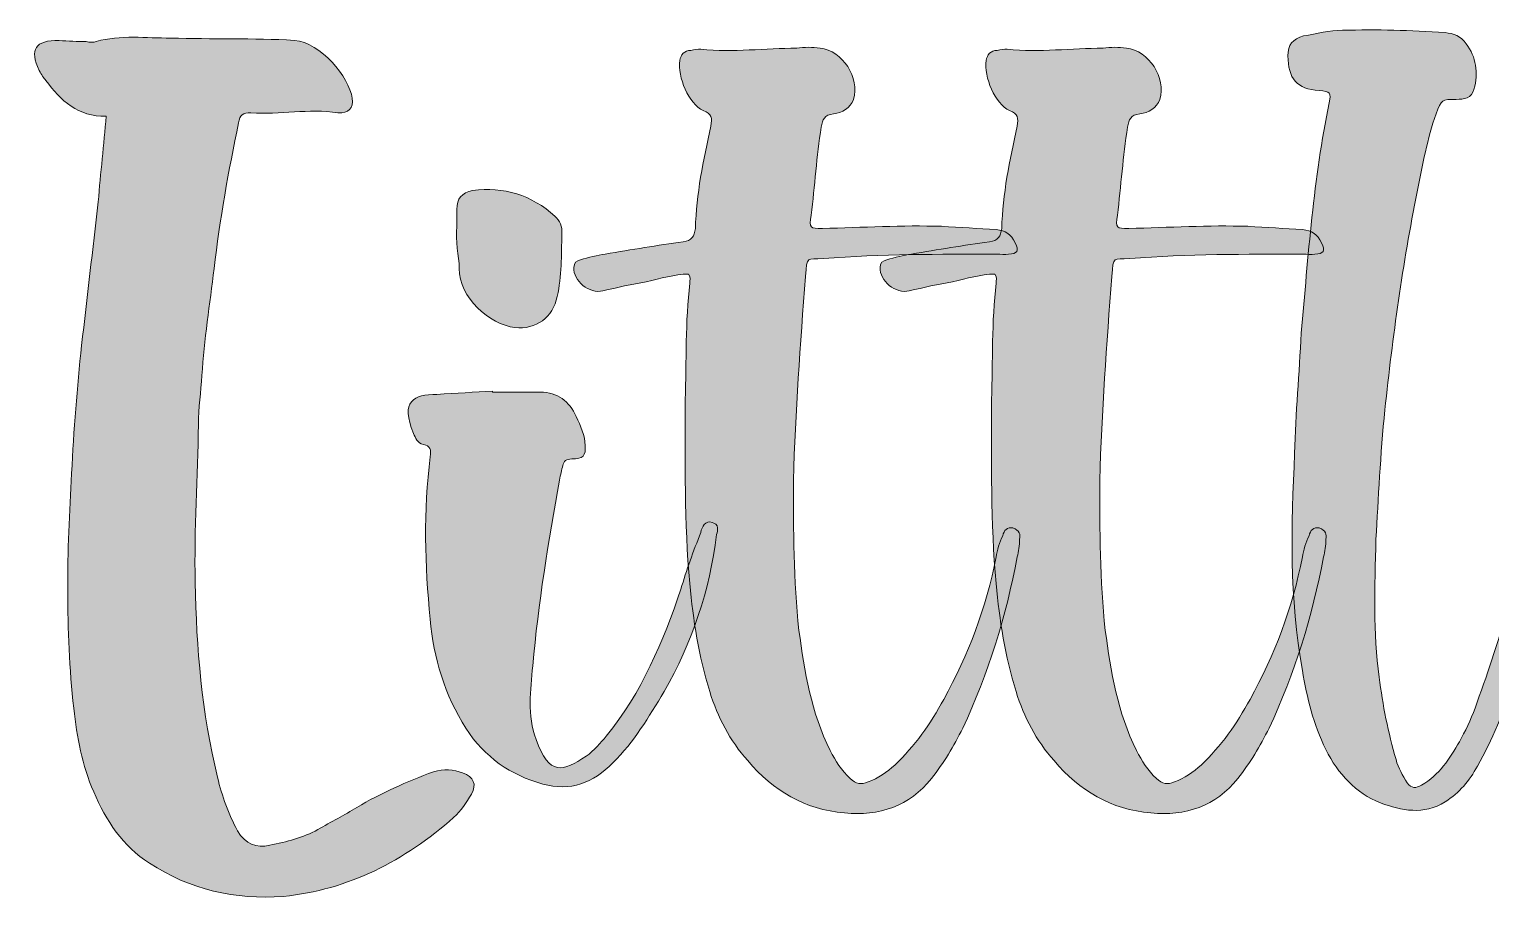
# Model space of a CAD drawing. Header units: inches. Extents: x 157 to 923, y -881 to -199.
# Drawn here: x 169.7 to 576, y -440.9 to -198.8 of the extents above; entities that cross this region are included whole.
import ezdxf

# ---------------------------------------------------------------- set-up
doc = ezdxf.new("R2010")
doc.units = ezdxf.units.IN
doc.header["$MEASUREMENT"] = 0
doc.layers.add('Layer 1', color=7, linetype='Continuous')

# ---------------------------------------------------------------- blocks, each defined once
blk = doc.blocks.new('block 4')
at = {"layer": 'Layer 1', "true_color": 0xffffff}
h = blk.add_hatch(color=7, dxfattribs=at)
h.dxf.hatch_style = 2
edge = h.paths.add_edge_path()
edge.add_spline(control_points=[(545.05, -379), (545.97, -386.74), (547.52, -394.48), (549.69, -401.92), (550.31, -404.39), (551.55, -406.25), (552.79, -408.42), (554.03, -409.97), (555.26, -409.97), (556.81, -409.04), (561.77, -406.25), (564.56, -401.6), (567.34, -396.96), (568.89, -394.17), (570.44, -390.77), (571.68, -387.67), (574.77, -378.69), (578.18, -369.71), (580.35, -360.42), (581.9, -353.3), (583.45, -345.86), (586.85, -339.36), (587.47, -338.12), (587.47, -336.26), (589.64, -336.88), (591.81, -337.19), (591.5, -339.05), (591.5, -340.6), (591.19, -345.86), (590.26, -351.13), (589.02, -356.39), (585.3, -372.8), (580.66, -388.91), (572.3, -403.77), (570.13, -407.8), (567.34, -411.21), (563.32, -413.68), (557.43, -417.4), (551.24, -416.16), (545.35, -413.99), (538.54, -411.21), (533.59, -405.94), (530.18, -399.13), (526.77, -392.01), (524.92, -384.88), (523.68, -377.14), (519.96, -357.01), (520.58, -336.88), (521.51, -316.75), (521.82, -305.6), (522.75, -294.45), (523.37, -283.31), (525.23, -261.94), (526.77, -240.26), (531.11, -219.2), (531.73, -216.41), (531.42, -216.1), (528.32, -215.79), (522.13, -215.49), (519.65, -212.39), (519.65, -206.19), (519.65, -203.1), (520.89, -201.55), (523.99, -200.62), (527.7, -200), (531.11, -199.07), (534.83, -199.07), (544.43, -198.76), (553.72, -199.07), (563.32, -199.69), (565.79, -200), (567.65, -200.62), (569.2, -202.79), (571.99, -206.5), (572.61, -210.84), (571.37, -215.49), (570.75, -217.96), (568.58, -218.27), (566.41, -218.27), (562.39, -218.27), (562.39, -218.27), (560.84, -222.3), (558.36, -229.11), (557.12, -236.54), (555.58, -243.98), (551.55, -264.11), (548.76, -284.24), (546.59, -304.67), (545.35, -317.06), (544.74, -329.45), (544.12, -340.6), (543.81, -354.22), (543.19, -366.61), (545.05, -379)], knot_values=[0, 0, 0, 0, 1, 1, 1, 2, 2, 2, 3, 3, 3, 4, 4, 4, 5, 5, 5, 6, 6, 6, 7, 7, 7, 8, 8, 8, 9, 9, 9, 10, 10, 10, 11, 11, 11, 12, 12, 12, 13, 13, 13, 14, 14, 14, 15, 15, 15, 16, 16, 16, 17, 17, 17, 18, 18, 18, 19, 19, 19, 20, 20, 20, 21, 21, 21, 22, 22, 22, 23, 23, 23, 24, 24, 24, 25, 25, 25, 26, 26, 26, 27, 27, 27, 28, 28, 28, 29, 29, 29, 30, 30, 30, 31, 31, 31, 31], degree=3, periodic=1)
h = blk.add_hatch(color=7, dxfattribs=at)
h.dxf.hatch_style = 2
edge = h.paths.add_edge_path()
edge.add_spline(control_points=[(174.38, -213.01), (173.76, -212.39), (173.14, -211.46), (172.52, -210.22), (169.73, -204.34), (171.28, -201.86), (178.09, -201.86), (180.57, -202.17), (183.05, -202.17), (185.52, -202.17), (186.45, -202.48), (187.69, -202.48), (188.31, -202.17), (195.12, -200.31), (202.25, -201.24), (209.06, -201.24), (220.52, -201.55), (231.98, -201.24), (243.43, -201.86), (250.87, -202.48), (258.61, -212.08), (259.54, -217.96), (259.85, -220.75), (258.61, -222.3), (255.51, -221.99), (247.46, -220.75), (239.41, -222.61), (231.36, -221.99), (229.19, -221.99), (228.26, -222.61), (227.95, -224.78), (225.16, -238.09), (222.69, -251.72), (221.14, -265.34), (219.9, -275.25), (218.35, -285.16), (217.73, -295.07), (217.42, -299.72), (216.8, -304.05), (216.8, -308.7), (216.49, -323.25), (215.56, -337.81), (215.87, -352.68), (216.18, -370.95), (217.73, -388.91), (222.07, -406.87), (223.31, -412.13), (225.16, -417.09), (227.64, -421.74), (229.81, -425.45), (232.9, -426.69), (236.62, -425.76), (241.27, -424.83), (245.91, -423.59), (249.94, -421.42), (253.66, -419.26), (257.37, -417.4), (260.78, -415.23), (267.59, -411.21), (274.71, -408.11), (282.14, -405.32), (284.93, -404.39), (287.72, -404.7), (290.2, -405.63), (293.29, -406.87), (294.22, -408.73), (292.67, -411.51), (291.13, -413.99), (289.89, -416.16), (287.72, -418.02), (274.09, -430.1), (258.61, -438.15), (240.34, -440.01), (227.02, -440.94), (214.32, -438.15), (203.17, -430.71), (195.74, -426.07), (191.1, -418.95), (187.69, -410.89), (184.29, -403.46), (183.05, -395.72), (182.12, -387.67), (179.64, -365.68), (180.26, -344), (181.5, -322.33), (182.12, -310.25), (183.05, -298.48), (184.29, -286.71), (185.83, -273.4), (187.38, -260.08), (188.93, -246.76), (189.55, -238.71), (190.48, -230.97), (191.1, -222.92), (183.35, -223.23), (178.4, -218.58), (174.38, -213.01)], knot_values=[0, 0, 0, 0, 1, 1, 1, 2, 2, 2, 3, 3, 3, 4, 4, 4, 5, 5, 5, 6, 6, 6, 7, 7, 7, 8, 8, 8, 9, 9, 9, 10, 10, 10, 11, 11, 11, 12, 12, 12, 13, 13, 13, 14, 14, 14, 15, 15, 15, 16, 16, 16, 17, 17, 17, 18, 18, 18, 19, 19, 19, 20, 20, 20, 21, 21, 21, 22, 22, 22, 23, 23, 23, 24, 24, 24, 25, 25, 25, 26, 26, 26, 27, 27, 27, 28, 28, 28, 29, 29, 29, 30, 30, 30, 31, 31, 31, 32, 32, 32, 32], degree=3, periodic=1)
h = blk.add_hatch(color=7, dxfattribs=at)
h.dxf.hatch_style = 2
edge = h.paths.add_edge_path()
edge.add_spline(control_points=[(341.28, -269.06), (337.26, -269.68), (333.23, -270.61), (329.21, -271.54), (325.49, -272.47), (320.84, -268.75), (321.15, -265.04), (321.15, -263.8), (321.77, -263.18), (323.01, -262.87), (325.18, -262.25), (327.66, -261.63), (329.83, -261.32), (337.26, -260.08), (344.38, -258.84), (351.5, -257.91), (353.98, -257.6), (354.6, -256.36), (354.91, -254.2), (355.22, -244.6), (357.08, -235.31), (359.25, -225.7), (359.56, -223.54), (359.56, -222.3), (357.08, -221.37), (353.05, -219.51), (349.95, -212.08), (350.57, -207.43), (350.88, -205.88), (351.81, -204.65), (353.67, -204.65), (354.6, -204.34), (355.53, -204.34), (356.46, -204.34), (365.44, -205.26), (374.42, -204.03), (383.09, -204.03), (385.26, -203.72), (387.43, -203.72), (389.59, -204.03), (395.79, -204.65), (400.74, -212.39), (398.89, -218.27), (397.96, -220.75), (395.79, -221.99), (393.31, -222.3), (390.83, -222.61), (390.21, -223.85), (389.9, -226.01), (388.66, -234.07), (388.05, -242.43), (387.12, -250.48), (386.5, -254.2), (386.81, -254.2), (390.21, -254.2), (401.36, -253.89), (412.51, -253.27), (423.35, -253.58), (428.62, -253.89), (433.57, -254.2), (438.53, -254.51), (441, -254.81), (442.86, -255.74), (443.79, -258.22), (445.03, -260.39), (444.41, -261.32), (441.93, -261.32), (441, -261.63), (439.76, -261.32), (438.83, -261.32), (422.73, -261.32), (406.63, -261.32), (390.52, -262.56), (385.88, -262.87), (385.88, -261.63), (385.57, -267.51), (384.02, -286.4), (382.78, -305.29), (382.16, -324.18), (382.16, -338.12), (382.16, -352.06), (383.71, -365.99), (385.26, -377.45), (387.12, -388.91), (392.38, -399.44), (393.93, -402.23), (395.48, -405.01), (397.96, -407.18), (399.5, -408.73), (401.05, -409.04), (402.91, -408.11), (405.7, -407.18), (408.18, -405.32), (410.34, -403.46), (415.92, -398.2), (420.25, -392.01), (423.97, -385.19), (430.78, -372.8), (435.74, -359.8), (438.53, -345.55), (438.83, -343.69), (439.45, -341.53), (440.38, -339.67), (440.69, -338.12), (441.62, -337.19), (443.17, -337.5), (445.03, -338.12), (445.34, -339.36), (445.03, -340.6), (445.03, -342.46), (444.72, -344), (444.41, -345.55), (441.31, -361.97), (436.36, -378.07), (429.23, -393.24), (426.76, -398.2), (423.97, -402.85), (420.56, -407.18), (414.37, -414.92), (406.01, -417.71), (396.41, -416.78), (385.26, -415.85), (376.59, -410.59), (369.46, -402.23), (364.51, -396.65), (361.1, -390.15), (358.93, -383.03), (355.84, -373.12), (354.29, -363.21), (353.36, -352.98), (351.81, -335.95), (352.12, -318.92), (352.12, -301.89), (352.43, -291.05), (352.12, -280.21), (353.36, -269.37), (353.36, -268.75), (353.67, -267.82), (353.05, -266.89), (349.03, -266.89), (345.31, -268.13), (341.28, -269.06)], knot_values=[0, 0, 0, 0, 1, 1, 1, 2, 2, 2, 3, 3, 3, 4, 4, 4, 5, 5, 5, 6, 6, 6, 7, 7, 7, 8, 8, 8, 9, 9, 9, 10, 10, 10, 11, 11, 11, 12, 12, 12, 13, 13, 13, 14, 14, 14, 15, 15, 15, 16, 16, 16, 17, 17, 17, 18, 18, 18, 19, 19, 19, 20, 20, 20, 21, 21, 21, 22, 22, 22, 23, 23, 23, 24, 24, 24, 25, 25, 25, 26, 26, 26, 27, 27, 27, 28, 28, 28, 29, 29, 29, 30, 30, 30, 31, 31, 31, 32, 32, 32, 33, 33, 33, 34, 34, 34, 35, 35, 35, 36, 36, 36, 37, 37, 37, 38, 38, 38, 39, 39, 39, 40, 40, 40, 41, 41, 41, 42, 42, 42, 43, 43, 43, 44, 44, 44, 45, 45, 45, 46, 46, 46, 47, 47, 47, 47], degree=3, periodic=1)
h = blk.add_hatch(color=7, dxfattribs=at)
h.dxf.hatch_style = 2
edge = h.paths.add_edge_path()
edge.add_spline(control_points=[(426.44, -269.06), (422.41, -269.68), (418.39, -270.61), (414.36, -271.54), (410.65, -272.47), (406, -268.75), (406.31, -265.04), (406.31, -263.8), (406.93, -263.18), (408.17, -262.87), (410.34, -262.25), (412.82, -261.63), (414.98, -261.32), (422.41, -260.08), (429.54, -258.84), (436.66, -257.91), (439.14, -257.6), (439.76, -256.36), (440.07, -254.2), (440.38, -244.6), (442.23, -235.31), (444.4, -225.7), (444.71, -223.54), (444.71, -222.3), (442.23, -221.37), (438.21, -219.51), (435.11, -212.08), (435.73, -207.43), (436.04, -205.88), (436.97, -204.65), (438.83, -204.65), (439.76, -204.34), (440.69, -204.34), (441.62, -204.34), (450.6, -205.26), (459.58, -204.03), (468.25, -204.03), (470.42, -203.72), (472.58, -203.72), (474.75, -204.03), (480.95, -204.65), (485.9, -212.39), (484.04, -218.27), (483.11, -220.75), (480.95, -221.99), (478.47, -222.3), (475.99, -222.61), (475.37, -223.85), (475.06, -226.01), (473.82, -234.07), (473.2, -242.43), (472.28, -250.48), (471.66, -254.2), (471.96, -254.2), (475.37, -254.2), (486.52, -253.89), (497.67, -253.27), (508.51, -253.58), (513.77, -253.89), (518.73, -254.2), (523.68, -254.51), (526.16, -254.81), (528.02, -255.74), (528.95, -258.22), (530.19, -260.39), (529.57, -261.32), (527.09, -261.32), (526.16, -261.63), (524.92, -261.32), (523.99, -261.32), (507.89, -261.32), (491.78, -261.32), (475.68, -262.56), (471.04, -262.87), (471.04, -261.63), (470.73, -267.51), (469.18, -286.4), (467.94, -305.29), (467.32, -324.18), (467.32, -338.12), (467.32, -352.06), (468.87, -365.99), (470.42, -377.45), (472.28, -388.91), (477.54, -399.44), (479.09, -402.23), (480.64, -405.01), (483.11, -407.18), (484.66, -408.73), (486.21, -409.04), (488.07, -408.11), (490.86, -407.18), (493.33, -405.32), (495.5, -403.46), (501.08, -398.2), (505.41, -392.01), (509.13, -385.19), (515.94, -372.8), (520.9, -359.8), (523.68, -345.55), (523.99, -343.69), (524.61, -341.53), (525.54, -339.67), (525.85, -338.12), (526.78, -337.19), (528.33, -337.5), (530.19, -338.12), (530.49, -339.36), (530.19, -340.6), (530.19, -342.46), (529.88, -344), (529.57, -345.55), (526.47, -361.97), (521.51, -378.07), (514.39, -393.24), (511.92, -398.2), (509.13, -402.85), (505.72, -407.18), (499.53, -414.92), (491.17, -417.71), (481.57, -416.78), (470.42, -415.85), (461.75, -410.59), (454.62, -402.23), (449.67, -396.65), (446.26, -390.15), (444.09, -383.03), (441, -373.12), (439.45, -363.21), (438.52, -352.98), (436.97, -335.95), (437.28, -318.92), (437.28, -301.89), (437.59, -291.05), (437.28, -280.21), (438.52, -269.37), (438.52, -268.75), (438.83, -267.82), (438.21, -266.89), (434.18, -266.89), (430.47, -268.13), (426.44, -269.06)], knot_values=[0, 0, 0, 0, 1, 1, 1, 2, 2, 2, 3, 3, 3, 4, 4, 4, 5, 5, 5, 6, 6, 6, 7, 7, 7, 8, 8, 8, 9, 9, 9, 10, 10, 10, 11, 11, 11, 12, 12, 12, 13, 13, 13, 14, 14, 14, 15, 15, 15, 16, 16, 16, 17, 17, 17, 18, 18, 18, 19, 19, 19, 20, 20, 20, 21, 21, 21, 22, 22, 22, 23, 23, 23, 24, 24, 24, 25, 25, 25, 26, 26, 26, 27, 27, 27, 28, 28, 28, 29, 29, 29, 30, 30, 30, 31, 31, 31, 32, 32, 32, 33, 33, 33, 34, 34, 34, 35, 35, 35, 36, 36, 36, 37, 37, 37, 38, 38, 38, 39, 39, 39, 40, 40, 40, 41, 41, 41, 42, 42, 42, 43, 43, 43, 44, 44, 44, 45, 45, 45, 46, 46, 46, 47, 47, 47, 47], degree=3, periodic=1)
h = blk.add_hatch(color=7, dxfattribs=at)
h.dxf.hatch_style = 2
edge = h.paths.add_edge_path()
edge.add_spline(control_points=[(361.11, -337.5), (361.11, -338.12), (361.11, -338.74), (360.8, -339.36), (358.94, -354.84), (353.99, -369.4), (346.24, -383.03), (341.91, -390.15), (337.88, -396.96), (332, -402.85), (326.42, -408.42), (320.23, -410.89), (312.49, -408.73), (303.51, -406.25), (296.38, -401.3), (291.12, -393.24), (285.24, -383.95), (282.14, -373.73), (281.21, -362.89), (279.66, -347.72), (279.35, -332.86), (281.21, -317.68), (281.52, -315.82), (281.21, -314.58), (279.35, -314.27), (277.49, -313.96), (277.18, -312.42), (276.56, -311.18), (272.85, -302.2), (276.56, -300.34), (283.07, -300.34), (288.33, -300.03), (293.6, -299.72), (298.55, -299.41), (298.55, -299.41), (298.55, -299.72), (298.55, -299.72), (303.2, -299.72), (307.53, -299.72), (311.87, -299.72), (316.52, -299.72), (319.92, -302.2), (321.78, -306.53), (323.02, -309.01), (324.26, -311.8), (324.26, -314.58), (324.57, -317.37), (323.64, -318.3), (320.54, -318.3), (318.99, -318.3), (318.37, -318.92), (318.06, -320.16), (317.75, -321.4), (317.44, -322.64), (317.13, -324.18), (314.04, -341.22), (311.25, -358.56), (309.7, -375.9), (309.08, -382.71), (308.15, -389.53), (310.63, -396.34), (314.35, -406.56), (318.06, -405.32), (324.57, -400.99), (326.73, -399.44), (328.59, -397.27), (330.14, -395.41), (340.05, -383.33), (345.93, -369.09), (350.89, -354.53), (352.44, -349.27), (354.3, -344), (356.46, -338.74), (356.46, -337.81), (357.08, -337.19), (357.39, -336.57), (358.01, -335.95), (358.63, -335.64), (359.56, -335.95), (360.18, -336.26), (361.11, -336.57), (361.11, -337.5)], knot_values=[0, 0, 0, 0, 1, 1, 1, 2, 2, 2, 3, 3, 3, 4, 4, 4, 5, 5, 5, 6, 6, 6, 7, 7, 7, 8, 8, 8, 9, 9, 9, 10, 10, 10, 11, 11, 11, 12, 12, 12, 13, 13, 13, 14, 14, 14, 15, 15, 15, 16, 16, 16, 17, 17, 17, 18, 18, 18, 19, 19, 19, 20, 20, 20, 21, 21, 21, 22, 22, 22, 23, 23, 23, 24, 24, 24, 25, 25, 25, 26, 26, 26, 27, 27, 27, 27], degree=3, periodic=1)
edge = h.paths.add_edge_path()
edge.add_spline(control_points=[(288.64, -253.58), (288.64, -252.65), (288.64, -250.79), (288.64, -248.93), (288.64, -245.83), (289.88, -244.29), (292.98, -243.67), (301.65, -242.43), (309.39, -244.9), (315.89, -250.79), (317.13, -252.03), (318.06, -253.58), (317.75, -255.74), (317.75, -261.63), (317.75, -267.51), (316.52, -273.09), (315.27, -278.97), (310.63, -282.38), (304.75, -281.76), (297.62, -280.83), (289.26, -273.4), (289.26, -265.34), (289.26, -261.63), (288.02, -257.91), (288.64, -253.58)], knot_values=[0, 0, 0, 0, 1, 1, 1, 2, 2, 2, 3, 3, 3, 4, 4, 4, 5, 5, 5, 6, 6, 6, 7, 7, 7, 8, 8, 8, 8], degree=3, periodic=1)
at = {"layer": 'Layer 1', "lineweight": 0}
for points, knots in [([(545.05, -379), (545.97, -386.74), (547.52, -394.48), (549.69, -401.92), (550.31, -404.39), (551.55, -406.25), (552.79, -408.42), (554.03, -409.97), (555.26, -409.97), (556.81, -409.04), (561.77, -406.25), (564.56, -401.6), (567.34, -396.96), (568.89, -394.17), (570.44, -390.77), (571.68, -387.67), (574.77, -378.69), (578.18, -369.71), (580.35, -360.42), (581.9, -353.3), (583.45, -345.86), (586.85, -339.36), (587.47, -338.12), (587.47, -336.26), (589.64, -336.88), (591.81, -337.19), (591.5, -339.05), (591.5, -340.6), (591.19, -345.86), (590.26, -351.13), (589.02, -356.39), (585.3, -372.8), (580.66, -388.91), (572.3, -403.77), (570.13, -407.8), (567.34, -411.21), (563.32, -413.68), (557.43, -417.4), (551.24, -416.16), (545.35, -413.99), (538.54, -411.21), (533.59, -405.94), (530.18, -399.13), (526.77, -392.01), (524.92, -384.88), (523.68, -377.14), (519.96, -357.01), (520.58, -336.88), (521.51, -316.75), (521.82, -305.6), (522.75, -294.45), (523.37, -283.31), (525.23, -261.94), (526.77, -240.26), (531.11, -219.2), (531.73, -216.41), (531.42, -216.1), (528.32, -215.79), (522.13, -215.49), (519.65, -212.39), (519.65, -206.19), (519.65, -203.1), (520.89, -201.55), (523.99, -200.62), (527.7, -200), (531.11, -199.07), (534.83, -199.07), (544.43, -198.76), (553.72, -199.07), (563.32, -199.69), (565.79, -200), (567.65, -200.62), (569.2, -202.79), (571.99, -206.5), (572.61, -210.84), (571.37, -215.49), (570.75, -217.96), (568.58, -218.27), (566.41, -218.27), (562.39, -218.27), (562.39, -218.27), (560.84, -222.3), (558.36, -229.11), (557.12, -236.54), (555.58, -243.98), (551.55, -264.11), (548.76, -284.24), (546.59, -304.67), (545.35, -317.06), (544.74, -329.45), (544.12, -340.6), (543.81, -354.22), (543.19, -366.61), (545.05, -379)], [0, 0, 0, 0, 1, 1, 1, 2, 2, 2, 3, 3, 3, 4, 4, 4, 5, 5, 5, 6, 6, 6, 7, 7, 7, 8, 8, 8, 9, 9, 9, 10, 10, 10, 11, 11, 11, 12, 12, 12, 13, 13, 13, 14, 14, 14, 15, 15, 15, 16, 16, 16, 17, 17, 17, 18, 18, 18, 19, 19, 19, 20, 20, 20, 21, 21, 21, 22, 22, 22, 23, 23, 23, 24, 24, 24, 25, 25, 25, 26, 26, 26, 27, 27, 27, 28, 28, 28, 29, 29, 29, 30, 30, 30, 31, 31, 31, 31]), ([(174.38, -213.01), (173.76, -212.39), (173.14, -211.46), (172.52, -210.22), (169.73, -204.34), (171.28, -201.86), (178.09, -201.86), (180.57, -202.17), (183.05, -202.17), (185.52, -202.17), (186.45, -202.48), (187.69, -202.48), (188.31, -202.17), (195.12, -200.31), (202.25, -201.24), (209.06, -201.24), (220.52, -201.55), (231.98, -201.24), (243.43, -201.86), (250.87, -202.48), (258.61, -212.08), (259.54, -217.96), (259.85, -220.75), (258.61, -222.3), (255.51, -221.99), (247.46, -220.75), (239.41, -222.61), (231.36, -221.99), (229.19, -221.99), (228.26, -222.61), (227.95, -224.78), (225.16, -238.09), (222.69, -251.72), (221.14, -265.34), (219.9, -275.25), (218.35, -285.16), (217.73, -295.07), (217.42, -299.72), (216.8, -304.05), (216.8, -308.7), (216.49, -323.25), (215.56, -337.81), (215.87, -352.68), (216.18, -370.95), (217.73, -388.91), (222.07, -406.87), (223.31, -412.13), (225.16, -417.09), (227.64, -421.74), (229.81, -425.45), (232.9, -426.69), (236.62, -425.76), (241.27, -424.83), (245.91, -423.59), (249.94, -421.42), (253.66, -419.26), (257.37, -417.4), (260.78, -415.23), (267.59, -411.21), (274.71, -408.11), (282.14, -405.32), (284.93, -404.39), (287.72, -404.7), (290.2, -405.63), (293.29, -406.87), (294.22, -408.73), (292.67, -411.51), (291.13, -413.99), (289.89, -416.16), (287.72, -418.02), (274.09, -430.1), (258.61, -438.15), (240.34, -440.01), (227.02, -440.94), (214.32, -438.15), (203.17, -430.71), (195.74, -426.07), (191.1, -418.95), (187.69, -410.89), (184.29, -403.46), (183.05, -395.72), (182.12, -387.67), (179.64, -365.68), (180.26, -344), (181.5, -322.33), (182.12, -310.25), (183.05, -298.48), (184.29, -286.71), (185.83, -273.4), (187.38, -260.08), (188.93, -246.76), (189.55, -238.71), (190.48, -230.97), (191.1, -222.92), (183.35, -223.23), (178.4, -218.58), (174.38, -213.01)], [0, 0, 0, 0, 1, 1, 1, 2, 2, 2, 3, 3, 3, 4, 4, 4, 5, 5, 5, 6, 6, 6, 7, 7, 7, 8, 8, 8, 9, 9, 9, 10, 10, 10, 11, 11, 11, 12, 12, 12, 13, 13, 13, 14, 14, 14, 15, 15, 15, 16, 16, 16, 17, 17, 17, 18, 18, 18, 19, 19, 19, 20, 20, 20, 21, 21, 21, 22, 22, 22, 23, 23, 23, 24, 24, 24, 25, 25, 25, 26, 26, 26, 27, 27, 27, 28, 28, 28, 29, 29, 29, 30, 30, 30, 31, 31, 31, 32, 32, 32, 32]), ([(341.28, -269.06), (337.26, -269.68), (333.23, -270.61), (329.21, -271.54), (325.49, -272.47), (320.84, -268.75), (321.15, -265.04), (321.15, -263.8), (321.77, -263.18), (323.01, -262.87), (325.18, -262.25), (327.66, -261.63), (329.83, -261.32), (337.26, -260.08), (344.38, -258.84), (351.5, -257.91), (353.98, -257.6), (354.6, -256.36), (354.91, -254.2), (355.22, -244.6), (357.08, -235.31), (359.25, -225.7), (359.56, -223.54), (359.56, -222.3), (357.08, -221.37), (353.05, -219.51), (349.95, -212.08), (350.57, -207.43), (350.88, -205.88), (351.81, -204.65), (353.67, -204.65), (354.6, -204.34), (355.53, -204.34), (356.46, -204.34), (365.44, -205.26), (374.42, -204.03), (383.09, -204.03), (385.26, -203.72), (387.43, -203.72), (389.59, -204.03), (395.79, -204.65), (400.74, -212.39), (398.89, -218.27), (397.96, -220.75), (395.79, -221.99), (393.31, -222.3), (390.83, -222.61), (390.21, -223.85), (389.9, -226.01), (388.66, -234.07), (388.05, -242.43), (387.12, -250.48), (386.5, -254.2), (386.81, -254.2), (390.21, -254.2), (401.36, -253.89), (412.51, -253.27), (423.35, -253.58), (428.62, -253.89), (433.57, -254.2), (438.53, -254.51), (441, -254.81), (442.86, -255.74), (443.79, -258.22), (445.03, -260.39), (444.41, -261.32), (441.93, -261.32), (441, -261.63), (439.76, -261.32), (438.83, -261.32), (422.73, -261.32), (406.63, -261.32), (390.52, -262.56), (385.88, -262.87), (385.88, -261.63), (385.57, -267.51), (384.02, -286.4), (382.78, -305.29), (382.16, -324.18), (382.16, -338.12), (382.16, -352.06), (383.71, -365.99), (385.26, -377.45), (387.12, -388.91), (392.38, -399.44), (393.93, -402.23), (395.48, -405.01), (397.96, -407.18), (399.5, -408.73), (401.05, -409.04), (402.91, -408.11), (405.7, -407.18), (408.18, -405.32), (410.34, -403.46), (415.92, -398.2), (420.25, -392.01), (423.97, -385.19), (430.78, -372.8), (435.74, -359.8), (438.53, -345.55), (438.83, -343.69), (439.45, -341.53), (440.38, -339.67), (440.69, -338.12), (441.62, -337.19), (443.17, -337.5), (445.03, -338.12), (445.34, -339.36), (445.03, -340.6), (445.03, -342.46), (444.72, -344), (444.41, -345.55), (441.31, -361.97), (436.36, -378.07), (429.23, -393.24), (426.76, -398.2), (423.97, -402.85), (420.56, -407.18), (414.37, -414.92), (406.01, -417.71), (396.41, -416.78), (385.26, -415.85), (376.59, -410.59), (369.46, -402.23), (364.51, -396.65), (361.1, -390.15), (358.93, -383.03), (355.84, -373.12), (354.29, -363.21), (353.36, -352.98), (351.81, -335.95), (352.12, -318.92), (352.12, -301.89), (352.43, -291.05), (352.12, -280.21), (353.36, -269.37), (353.36, -268.75), (353.67, -267.82), (353.05, -266.89), (349.03, -266.89), (345.31, -268.13), (341.28, -269.06)], [0, 0, 0, 0, 1, 1, 1, 2, 2, 2, 3, 3, 3, 4, 4, 4, 5, 5, 5, 6, 6, 6, 7, 7, 7, 8, 8, 8, 9, 9, 9, 10, 10, 10, 11, 11, 11, 12, 12, 12, 13, 13, 13, 14, 14, 14, 15, 15, 15, 16, 16, 16, 17, 17, 17, 18, 18, 18, 19, 19, 19, 20, 20, 20, 21, 21, 21, 22, 22, 22, 23, 23, 23, 24, 24, 24, 25, 25, 25, 26, 26, 26, 27, 27, 27, 28, 28, 28, 29, 29, 29, 30, 30, 30, 31, 31, 31, 32, 32, 32, 33, 33, 33, 34, 34, 34, 35, 35, 35, 36, 36, 36, 37, 37, 37, 38, 38, 38, 39, 39, 39, 40, 40, 40, 41, 41, 41, 42, 42, 42, 43, 43, 43, 44, 44, 44, 45, 45, 45, 46, 46, 46, 47, 47, 47, 47]), ([(426.44, -269.06), (422.41, -269.68), (418.39, -270.61), (414.36, -271.54), (410.65, -272.47), (406, -268.75), (406.31, -265.04), (406.31, -263.8), (406.93, -263.18), (408.17, -262.87), (410.34, -262.25), (412.82, -261.63), (414.98, -261.32), (422.41, -260.08), (429.54, -258.84), (436.66, -257.91), (439.14, -257.6), (439.76, -256.36), (440.07, -254.2), (440.38, -244.6), (442.23, -235.31), (444.4, -225.7), (444.71, -223.54), (444.71, -222.3), (442.23, -221.37), (438.21, -219.51), (435.11, -212.08), (435.73, -207.43), (436.04, -205.88), (436.97, -204.65), (438.83, -204.65), (439.76, -204.34), (440.69, -204.34), (441.62, -204.34), (450.6, -205.26), (459.58, -204.03), (468.25, -204.03), (470.42, -203.72), (472.58, -203.72), (474.75, -204.03), (480.95, -204.65), (485.9, -212.39), (484.04, -218.27), (483.11, -220.75), (480.95, -221.99), (478.47, -222.3), (475.99, -222.61), (475.37, -223.85), (475.06, -226.01), (473.82, -234.07), (473.2, -242.43), (472.28, -250.48), (471.66, -254.2), (471.96, -254.2), (475.37, -254.2), (486.52, -253.89), (497.67, -253.27), (508.51, -253.58), (513.77, -253.89), (518.73, -254.2), (523.68, -254.51), (526.16, -254.81), (528.02, -255.74), (528.95, -258.22), (530.19, -260.39), (529.57, -261.32), (527.09, -261.32), (526.16, -261.63), (524.92, -261.32), (523.99, -261.32), (507.89, -261.32), (491.78, -261.32), (475.68, -262.56), (471.04, -262.87), (471.04, -261.63), (470.73, -267.51), (469.18, -286.4), (467.94, -305.29), (467.32, -324.18), (467.32, -338.12), (467.32, -352.06), (468.87, -365.99), (470.42, -377.45), (472.28, -388.91), (477.54, -399.44), (479.09, -402.23), (480.64, -405.01), (483.11, -407.18), (484.66, -408.73), (486.21, -409.04), (488.07, -408.11), (490.86, -407.18), (493.33, -405.32), (495.5, -403.46), (501.08, -398.2), (505.41, -392.01), (509.13, -385.19), (515.94, -372.8), (520.9, -359.8), (523.68, -345.55), (523.99, -343.69), (524.61, -341.53), (525.54, -339.67), (525.85, -338.12), (526.78, -337.19), (528.33, -337.5), (530.19, -338.12), (530.49, -339.36), (530.19, -340.6), (530.19, -342.46), (529.88, -344), (529.57, -345.55), (526.47, -361.97), (521.51, -378.07), (514.39, -393.24), (511.92, -398.2), (509.13, -402.85), (505.72, -407.18), (499.53, -414.92), (491.17, -417.71), (481.57, -416.78), (470.42, -415.85), (461.75, -410.59), (454.62, -402.23), (449.67, -396.65), (446.26, -390.15), (444.09, -383.03), (441, -373.12), (439.45, -363.21), (438.52, -352.98), (436.97, -335.95), (437.28, -318.92), (437.28, -301.89), (437.59, -291.05), (437.28, -280.21), (438.52, -269.37), (438.52, -268.75), (438.83, -267.82), (438.21, -266.89), (434.18, -266.89), (430.47, -268.13), (426.44, -269.06)], [0, 0, 0, 0, 1, 1, 1, 2, 2, 2, 3, 3, 3, 4, 4, 4, 5, 5, 5, 6, 6, 6, 7, 7, 7, 8, 8, 8, 9, 9, 9, 10, 10, 10, 11, 11, 11, 12, 12, 12, 13, 13, 13, 14, 14, 14, 15, 15, 15, 16, 16, 16, 17, 17, 17, 18, 18, 18, 19, 19, 19, 20, 20, 20, 21, 21, 21, 22, 22, 22, 23, 23, 23, 24, 24, 24, 25, 25, 25, 26, 26, 26, 27, 27, 27, 28, 28, 28, 29, 29, 29, 30, 30, 30, 31, 31, 31, 32, 32, 32, 33, 33, 33, 34, 34, 34, 35, 35, 35, 36, 36, 36, 37, 37, 37, 38, 38, 38, 39, 39, 39, 40, 40, 40, 41, 41, 41, 42, 42, 42, 43, 43, 43, 44, 44, 44, 45, 45, 45, 46, 46, 46, 47, 47, 47, 47]), ([(288.64, -253.58), (288.64, -252.65), (288.64, -250.79), (288.64, -248.93), (288.64, -245.83), (289.88, -244.29), (292.98, -243.67), (301.65, -242.43), (309.39, -244.9), (315.89, -250.79), (317.13, -252.03), (318.06, -253.58), (317.75, -255.74), (317.75, -261.63), (317.75, -267.51), (316.52, -273.09), (315.27, -278.97), (310.63, -282.38), (304.75, -281.76), (297.62, -280.83), (289.26, -273.4), (289.26, -265.34), (289.26, -261.63), (288.02, -257.91), (288.64, -253.58)], [0, 0, 0, 0, 1, 1, 1, 2, 2, 2, 3, 3, 3, 4, 4, 4, 5, 5, 5, 6, 6, 6, 7, 7, 7, 8, 8, 8, 8]), ([(361.11, -337.5), (361.11, -338.12), (361.11, -338.74), (360.8, -339.36), (358.94, -354.84), (353.99, -369.4), (346.24, -383.03), (341.91, -390.15), (337.88, -396.96), (332, -402.85), (326.42, -408.42), (320.23, -410.89), (312.49, -408.73), (303.51, -406.25), (296.38, -401.3), (291.12, -393.24), (285.24, -383.95), (282.14, -373.73), (281.21, -362.89), (279.66, -347.72), (279.35, -332.86), (281.21, -317.68), (281.52, -315.82), (281.21, -314.58), (279.35, -314.27), (277.49, -313.96), (277.18, -312.42), (276.56, -311.18), (272.85, -302.2), (276.56, -300.34), (283.07, -300.34), (288.33, -300.03), (293.6, -299.72), (298.55, -299.41), (298.55, -299.41), (298.55, -299.72), (298.55, -299.72), (303.2, -299.72), (307.53, -299.72), (311.87, -299.72), (316.52, -299.72), (319.92, -302.2), (321.78, -306.53), (323.02, -309.01), (324.26, -311.8), (324.26, -314.58), (324.57, -317.37), (323.64, -318.3), (320.54, -318.3), (318.99, -318.3), (318.37, -318.92), (318.06, -320.16), (317.75, -321.4), (317.44, -322.64), (317.13, -324.18), (314.04, -341.22), (311.25, -358.56), (309.7, -375.9), (309.08, -382.71), (308.15, -389.53), (310.63, -396.34), (314.35, -406.56), (318.06, -405.32), (324.57, -400.99), (326.73, -399.44), (328.59, -397.27), (330.14, -395.41), (340.05, -383.33), (345.93, -369.09), (350.89, -354.53), (352.44, -349.27), (354.3, -344), (356.46, -338.74), (356.46, -337.81), (357.08, -337.19), (357.39, -336.57), (358.01, -335.95), (358.63, -335.64), (359.56, -335.95), (360.18, -336.26), (361.11, -336.57), (361.11, -337.5)], [0, 0, 0, 0, 1, 1, 1, 2, 2, 2, 3, 3, 3, 4, 4, 4, 5, 5, 5, 6, 6, 6, 7, 7, 7, 8, 8, 8, 9, 9, 9, 10, 10, 10, 11, 11, 11, 12, 12, 12, 13, 13, 13, 14, 14, 14, 15, 15, 15, 16, 16, 16, 17, 17, 17, 18, 18, 18, 19, 19, 19, 20, 20, 20, 21, 21, 21, 22, 22, 22, 23, 23, 23, 24, 24, 24, 25, 25, 25, 26, 26, 26, 27, 27, 27, 27])]:
    blk.add_open_spline(points, degree=3, knots=knots, dxfattribs=at)
blk = doc.blocks.new('block 2')
at = {"layer": 'Layer 1'}
blk.add_blockref('block 4', (0, 0), dxfattribs=at)

msp = doc.modelspace()

# ---------------------------------------------------------------- block references
at = {"layer": 'Layer 1'}
msp.add_blockref('block 2', (0, 0), dxfattribs=at)

doc.saveas('drawing.dxf')
